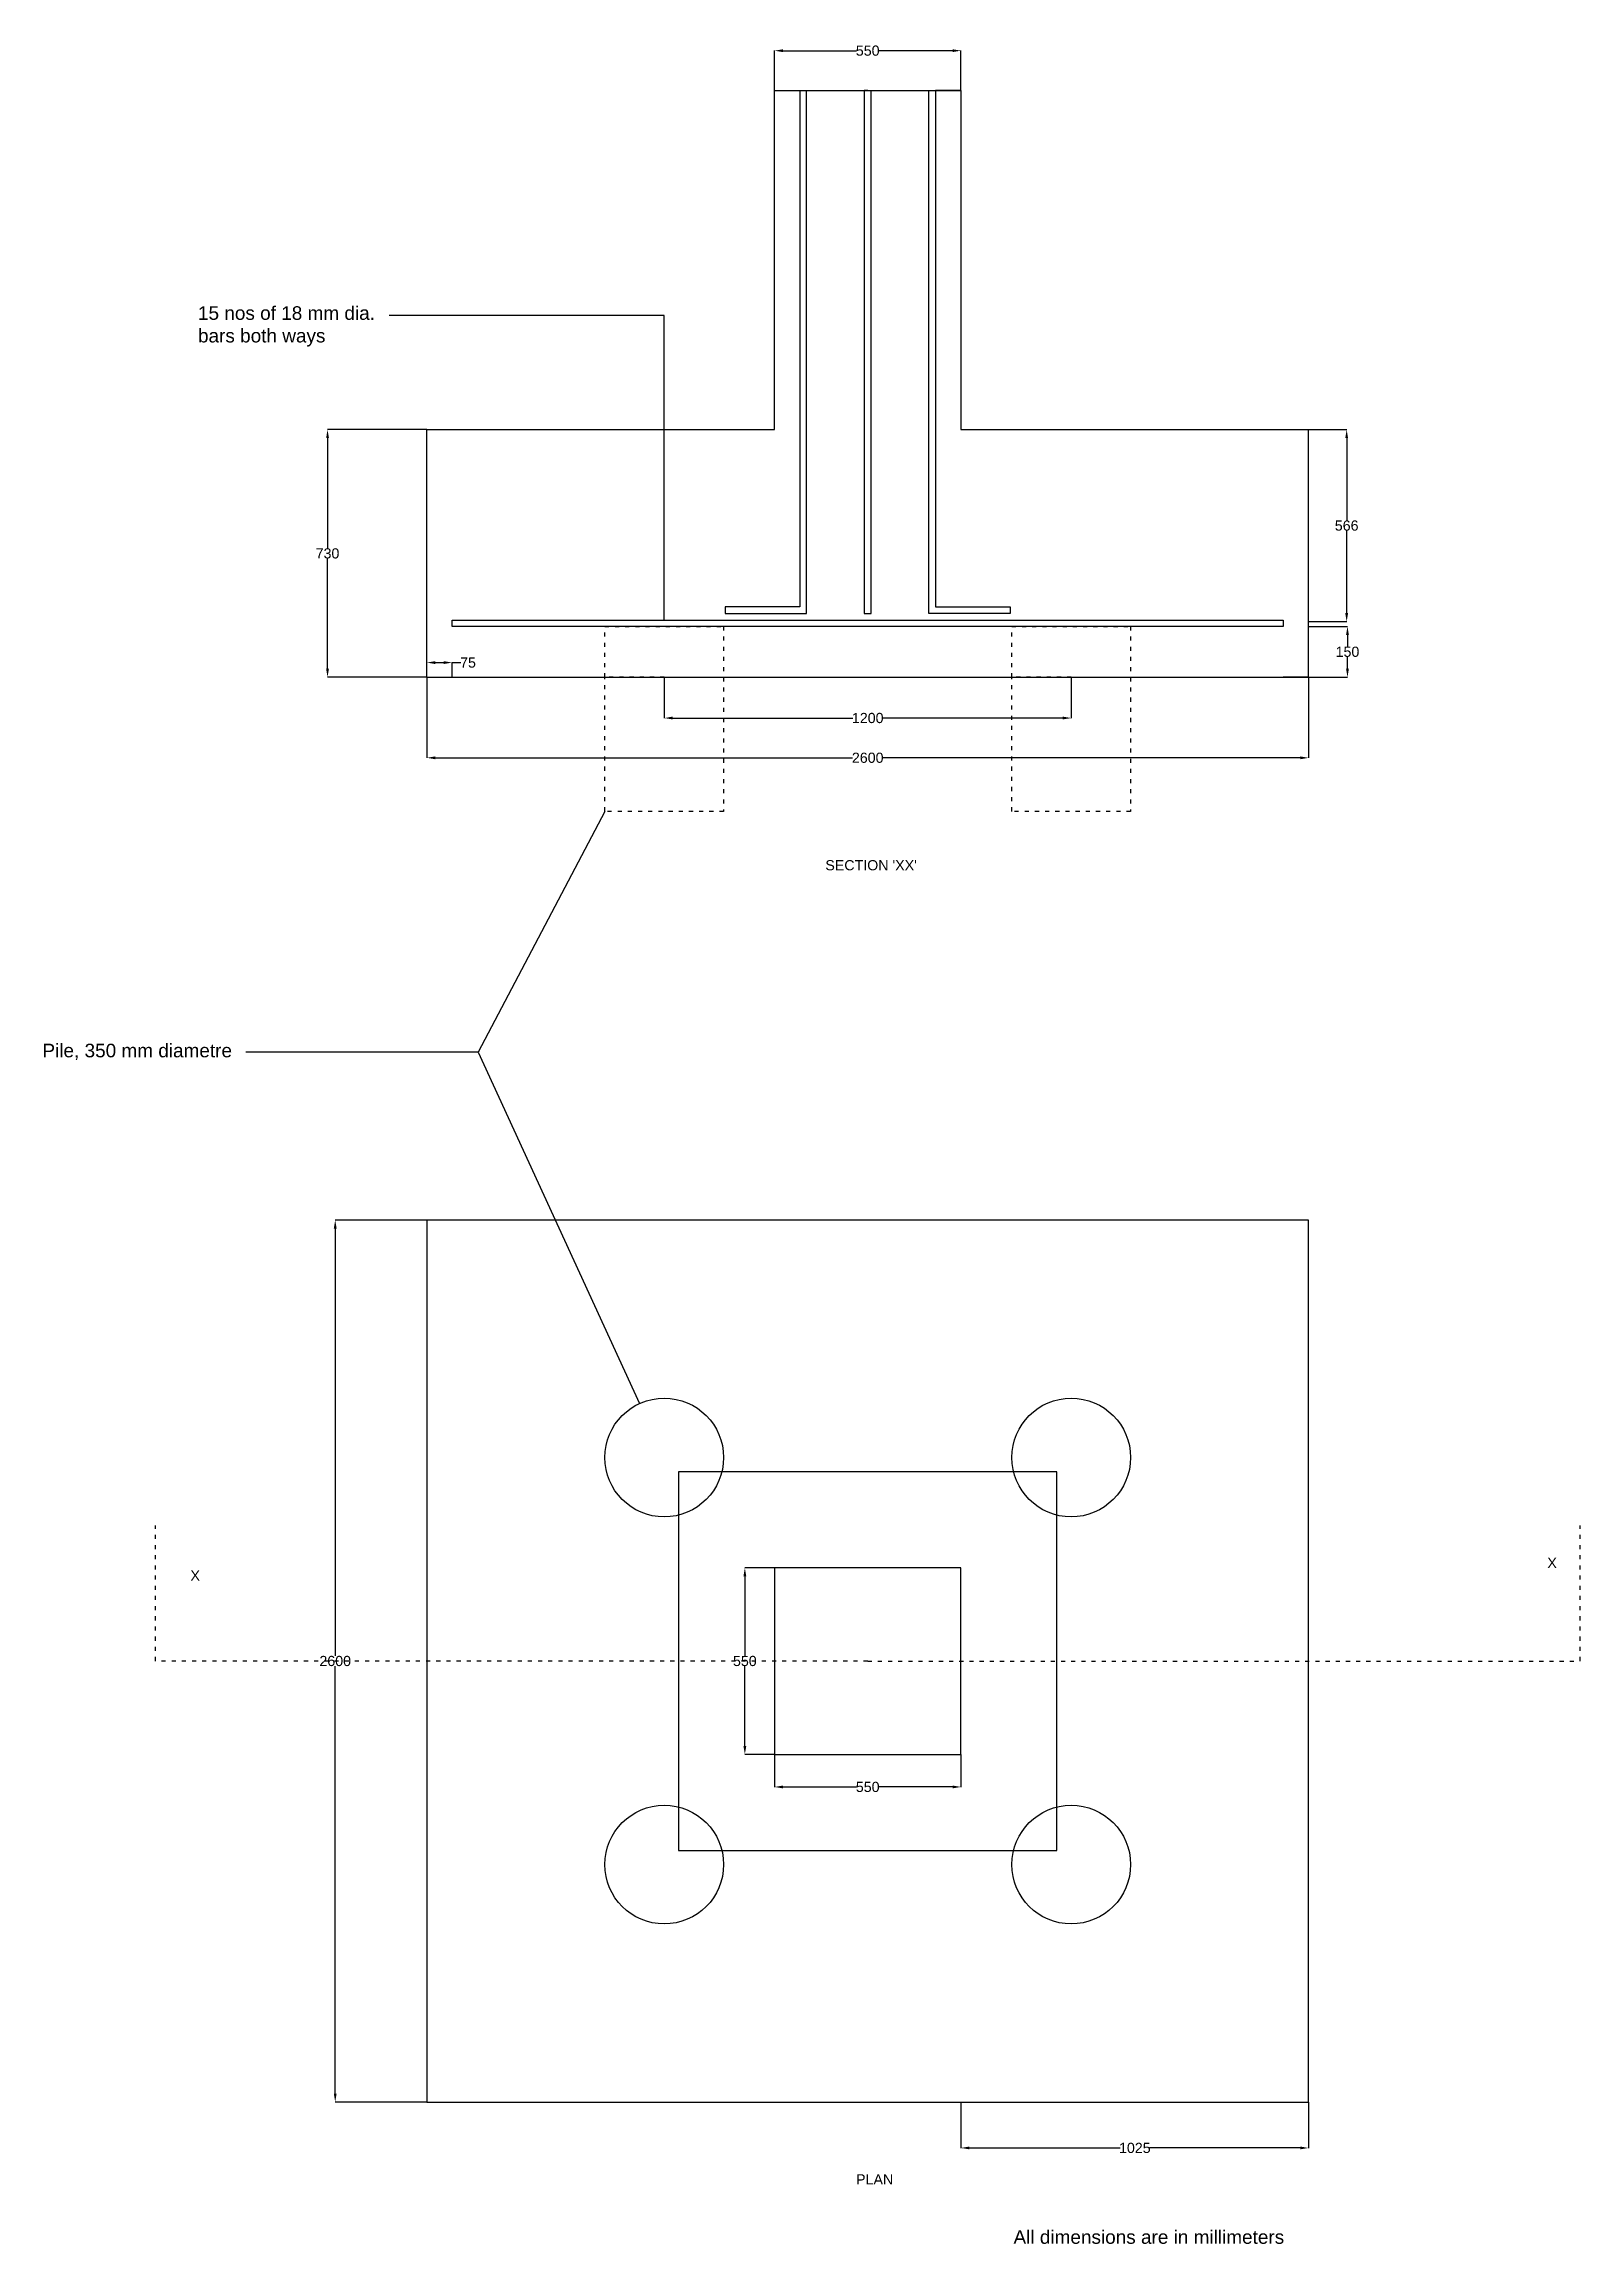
# Model space of a CAD drawing. Header units: millimetres. Extents: x -1128 to 3400, y -418 to 6067.
import ezdxf

# ---------------------------------------------------------------- set-up
doc = ezdxf.new("R2010")
doc.units = ezdxf.units.MM
doc.header["$MEASUREMENT"] = 0
doc.linetypes.add('ACAD_ISO03W100', pattern=[30, 12, -18])
doc.styles.get("Standard").update_dxf_attribs({"font": 'arial.ttf'})
doc.dimstyles.get("Standard").update_dxf_attribs({"dimtxt": 30, "dimasz": 25, "dimexe": 0.18, "dimexo": 0.0625, "dimgap": 0.09, "dimtad": 0, "dimtih": 1, "dimtoh": 1, "dimdec": 0, "dimzin": 0, "dimdsep": 46, "dimtxsty": 'Standard', "dimcen": 0.09, "dimadec": 0, "dimazin": 0, "dimtfac": 1, "dimtdec": 0, "dimtofl": 0, "dimtmove": 0, "dimatfit": 3, "dimfxl": 1, "dimtolj": 1, "dimtzin": 0, "dimarcsym": 0})

# ---------------------------------------------------------------- blocks, each defined once
blk = doc.blocks.new('*D1')
at = {"color": 0, "lineweight": -2, "transparency": 16777216}
for p, q in [((1025, 5930.1), (1025, 6047.3)), ((1050, 6047.1), (1266.8, 6047.1)), ((1550, 6047.1), (1333.2, 6047.1)), ((1575, 5930.1), (1575, 6047.3))]:
    blk.add_line(p, q, dxfattribs=at)
at = {"color": 0, "transparency": 16777216}
for points in [[(1050, 6051.3), (1050, 6043), (1025, 6047.1)], [(1550, 6051.3), (1550, 6043), (1575, 6047.1)]]:
    blk.add_solid(points, dxfattribs=at)
at = {"layer": 'Defpoints', "color": 0, "transparency": 16777216}
for p in [(1575, 6047.1), (1025, 5930), (1575, 5930)]:
    blk.add_point(p, dxfattribs=at)
at = {"color": 0, "transparency": 16777216, "insert": (1300, 6047.1), "char_height": 30, "attachment_point": 5}
blk.add_mtext('\\A1;550', dxfattribs=at)
blk = doc.blocks.new('*D2')
at = {"color": 0, "lineweight": -2, "transparency": 16777216}
for p, q in [((-0.1, 4930), (-292.7, 4930)), ((-292.6, 4905), (-292.6, 4580.4)), ((-292.6, 4225), (-292.6, 4549.6)), ((-0.1, 4200), (-292.7, 4200))]:
    blk.add_line(p, q, dxfattribs=at)
at = {"color": 0, "transparency": 16777216}
for points in [[(-296.7, 4905), (-288.4, 4905), (-292.6, 4930)], [(-296.7, 4225), (-288.4, 4225), (-292.6, 4200)]]:
    blk.add_solid(points, dxfattribs=at)
at = {"layer": 'Defpoints', "color": 0, "transparency": 16777216}
for p in [(-292.6, 4930), (0, 4930), (0, 4200)]:
    blk.add_point(p, dxfattribs=at)
at = {"color": 0, "transparency": 16777216, "insert": (-292.6, 4565), "char_height": 30, "attachment_point": 5}
blk.add_mtext('\\A1;730', dxfattribs=at)
blk = doc.blocks.new('*D3')
at = {"color": 0, "lineweight": -2, "transparency": 16777216}
for p, q in [((2600.1, 4350), (2714.7, 4350)), ((2714.5, 4325), (2714.5, 4290.4)), ((2714.5, 4225), (2714.5, 4259.6)), ((2600.1, 4200), (2714.7, 4200))]:
    blk.add_line(p, q, dxfattribs=at)
at = {"color": 0, "transparency": 16777216}
for points in [[(2710.3, 4325), (2718.6, 4325), (2714.5, 4350)], [(2710.3, 4225), (2718.6, 4225), (2714.5, 4200)]]:
    blk.add_solid(points, dxfattribs=at)
at = {"layer": 'Defpoints', "color": 0, "transparency": 16777216}
for p in [(2600, 4350), (2714.5, 4350), (2600, 4200)]:
    blk.add_point(p, dxfattribs=at)
at = {"color": 0, "transparency": 16777216, "insert": (2714.5, 4275), "char_height": 30, "attachment_point": 5}
blk.add_mtext('\\A1;150', dxfattribs=at)
blk = doc.blocks.new('*D4')
at = {"color": 0, "lineweight": -2, "transparency": 16777216}
for p, q in [((2600.1, 4930), (2712.3, 4930)), ((2712.1, 4905), (2712.1, 4662.5)), ((2712.1, 4389.1), (2712.1, 4631.7)), ((2600.1, 4364.1), (2712.3, 4364.1))]:
    blk.add_line(p, q, dxfattribs=at)
at = {"color": 0, "transparency": 16777216}
for points in [[(2707.9, 4905), (2716.3, 4905), (2712.1, 4930)], [(2707.9, 4389.1), (2716.3, 4389.1), (2712.1, 4364.1)]]:
    blk.add_solid(points, dxfattribs=at)
at = {"layer": 'Defpoints', "color": 0, "transparency": 16777216}
for p in [(2600, 4930), (2600, 4364.1), (2712.1, 4364.1)]:
    blk.add_point(p, dxfattribs=at)
at = {"color": 0, "transparency": 16777216, "insert": (2712.1, 4647.1), "char_height": 30, "attachment_point": 5}
blk.add_mtext('\\A1;566', dxfattribs=at)
blk = doc.blocks.new('*D5')
at = {"color": 0, "lineweight": -2, "transparency": 16777216}
for p, q in [((700, 4199.9), (700, 4079.7)), ((1900, 4199.9), (1900, 4079.7)), ((725, 4079.8), (1256.6, 4079.8)), ((1875, 4079.8), (1343.4, 4079.8))]:
    blk.add_line(p, q, dxfattribs=at)
at = {"color": 0, "transparency": 16777216}
for points in [[(725, 4084), (725, 4075.7), (700, 4079.8)], [(1875, 4084), (1875, 4075.7), (1900, 4079.8)]]:
    blk.add_solid(points, dxfattribs=at)
at = {"layer": 'Defpoints', "color": 0, "transparency": 16777216}
for p in [(700, 4200), (1900, 4200), (1900, 4079.8)]:
    blk.add_point(p, dxfattribs=at)
at = {"color": 0, "transparency": 16777216, "insert": (1300, 4079.8), "char_height": 30, "attachment_point": 5}
blk.add_mtext('\\A1;1200', dxfattribs=at)
blk = doc.blocks.new('*D6')
at = {"color": 0, "lineweight": -2, "transparency": 16777216}
for p, q in [((0, 4199.9), (0, 3962.4)), ((2600, 4199.9), (2600, 3962.4)), ((25, 3962.6), (1254.9, 3962.6)), ((2575, 3962.6), (1345.1, 3962.6))]:
    blk.add_line(p, q, dxfattribs=at)
at = {"color": 0, "transparency": 16777216}
for points in [[(25, 3966.8), (25, 3958.4), (0, 3962.6)], [(2575, 3966.8), (2575, 3958.4), (2600, 3962.6)]]:
    blk.add_solid(points, dxfattribs=at)
at = {"layer": 'Defpoints', "color": 0, "transparency": 16777216}
for p in [(0, 4200), (2600, 4200), (2600, 3962.6)]:
    blk.add_point(p, dxfattribs=at)
at = {"color": 0, "transparency": 16777216, "insert": (1300, 3962.6), "char_height": 30, "attachment_point": 5}
blk.add_mtext('\\A1;2600', dxfattribs=at)
blk = doc.blocks.new('*D7')
at = {"color": 0, "lineweight": -2, "transparency": 16777216}
for p, q in [((0, 4200.1), (0, 4243.4)), ((25, 4243.3), (50, 4243.3)), ((75, 4200.1), (75, 4243.4)), ((75, 4243.3), (100, 4243.3))]:
    blk.add_line(p, q, dxfattribs=at)
at = {"color": 0, "transparency": 16777216}
for points in [[(25, 4247.4), (25, 4239.1), (0, 4243.3)], [(50, 4247.4), (50, 4239.1), (75, 4243.3)]]:
    blk.add_solid(points, dxfattribs=at)
at = {"layer": 'Defpoints', "color": 0, "transparency": 16777216}
for p in [(75, 4243.3), (0, 4200), (75, 4200)]:
    blk.add_point(p, dxfattribs=at)
at = {"color": 0, "transparency": 16777216, "insert": (121.6, 4243.3), "char_height": 30, "attachment_point": 5}
blk.add_mtext('\\A1;75', dxfattribs=at)
blk = doc.blocks.new('*D8')
at = {"color": 0, "lineweight": -2, "transparency": 16777216}
for p, q in [((1575, -0.1), (1575, -135.6)), ((2600, -0.1), (2600, -135.6)), ((1600, -135.4), (2043.9, -135.4)), ((2575, -135.4), (2131.1, -135.4))]:
    blk.add_line(p, q, dxfattribs=at)
at = {"color": 0, "transparency": 16777216}
for points in [[(1600, -131.2), (1600, -139.5), (1575, -135.4)], [(2575, -131.2), (2575, -139.5), (2600, -135.4)]]:
    blk.add_solid(points, dxfattribs=at)
at = {"layer": 'Defpoints', "color": 0, "transparency": 16777216}
for p in [(1575, 0), (2600, 0), (1575, -135.4)]:
    blk.add_point(p, dxfattribs=at)
at = {"color": 0, "transparency": 16777216, "insert": (2087.5, -135.4), "char_height": 30, "attachment_point": 5}
blk.add_mtext('\\A1;1025', dxfattribs=at)
blk = doc.blocks.new('*D9')
at = {"color": 0, "lineweight": -2, "transparency": 16777216}
for p, q in [((-0.1, 2600), (-270.1, 2600)), ((-269.9, 2575), (-269.9, 1315.4)), ((-269.9, 25), (-269.9, 1284.6)), ((-0.1, 0), (-270.1, 0))]:
    blk.add_line(p, q, dxfattribs=at)
at = {"color": 0, "transparency": 16777216}
for points in [[(-274.1, 2575), (-265.7, 2575), (-269.9, 2600)], [(-274.1, 25), (-265.7, 25), (-269.9, 0)]]:
    blk.add_solid(points, dxfattribs=at)
at = {"layer": 'Defpoints', "color": 0, "transparency": 16777216}
for p in [(-269.9, 2600), (0, 2600), (0, 0)]:
    blk.add_point(p, dxfattribs=at)
at = {"color": 0, "transparency": 16777216, "insert": (-269.9, 1300), "char_height": 30, "attachment_point": 5}
blk.add_mtext('\\A1;2600', dxfattribs=at)
blk = doc.blocks.new('*D10')
at = {"color": 0, "lineweight": -2, "transparency": 16777216}
for p, q in [((1024.9, 1575), (937.6, 1575)), ((937.8, 1550), (937.8, 1315.4)), ((937.8, 1050), (937.8, 1284.6)), ((1024.9, 1025), (937.6, 1025))]:
    blk.add_line(p, q, dxfattribs=at)
at = {"color": 0, "transparency": 16777216}
for points in [[(933.6, 1550), (942, 1550), (937.8, 1575)], [(933.6, 1050), (942, 1050), (937.8, 1025)]]:
    blk.add_solid(points, dxfattribs=at)
at = {"layer": 'Defpoints', "color": 0, "transparency": 16777216}
for p in [(937.8, 1575), (1025, 1575), (1025, 1025)]:
    blk.add_point(p, dxfattribs=at)
at = {"color": 0, "transparency": 16777216, "insert": (937.8, 1300), "char_height": 30, "attachment_point": 5}
blk.add_mtext('\\A1;550', dxfattribs=at)
blk = doc.blocks.new('*D11')
at = {"color": 0, "lineweight": -2, "transparency": 16777216}
for p, q in [((1025, 1024.9), (1025, 928.6)), ((1575, 1024.9), (1575, 928.6)), ((1050, 928.8), (1266.8, 928.8)), ((1550, 928.8), (1333.2, 928.8))]:
    blk.add_line(p, q, dxfattribs=at)
at = {"color": 0, "transparency": 16777216}
for points in [[(1050, 933), (1050, 924.7), (1025, 928.8)], [(1550, 933), (1550, 924.7), (1575, 928.8)]]:
    blk.add_solid(points, dxfattribs=at)
at = {"layer": 'Defpoints', "color": 0, "transparency": 16777216}
for p in [(1025, 1025), (1575, 1025), (1575, 928.8)]:
    blk.add_point(p, dxfattribs=at)
at = {"color": 0, "transparency": 16777216, "insert": (1300, 928.8), "char_height": 30, "attachment_point": 5}
blk.add_mtext('\\A1;550', dxfattribs=at)

msp = doc.modelspace()

# ---------------------------------------------------------------- linework, layer by layer
for p, q in [((1025, 4930), (1025, 5930)), ((1025, 5930), (1575, 5930)), ((1025, 5930), (1100, 5930)), ((1100, 5930), (1100, 4408)), ((1120, 4388), (1120, 5930)), ((1300, 5930), (1290, 5930)), ((1290, 5930), (1290, 4388)), ((1310, 4388), (1310, 5930)), ((1480, 4388), (1480, 5930)), ((1575, 5930), (1500, 5930)), ((1500, 5930), (1500, 4408)), ((1575, 5930), (1575, 4930)), ((700, 5266.2), (-111.1, 5266.2)), ((700, 4368), (700, 5266.2)), ((0, 4200), (0, 4930)), ((0, 4930), (1025, 4930)), ((1575, 4930), (2600, 4930)), ((2600, 4200), (2600, 4930)), ((75, 4350), (75, 4368)), ((75, 4368), (2525, 4368)), ((2525, 4350), (75, 4350)), ((1100, 4408), (880, 4408)), ((880, 4408), (880, 4388)), ((880, 4388), (1120, 4388)), ((1290, 4388), (1310, 4388)), ((1720, 4388), (1480, 4388)), ((1500, 4408), (1720, 4408)), ((1720, 4408), (1720, 4388)), ((2525, 4368), (2525, 4350)), ((0, 4200), (2600, 4200)), ((2600, 4200), (2525, 4200)), ((525, 3804.7), (151.1, 3094.6)), ((151.1, 3094.6), (-533.7, 3094.6)), ((151.1, 3094.6), (626.9, 2059)), ((0, 2600), (0, 1900)), ((2600, 2600), (1900, 2600)), ((2600, 0), (2600, 700))]:
    msp.add_line(p, q)
at = {"linetype": 'ACAD_ISO03W100'}
for p, q in [((525, 4200), (525, 4350)), ((525, 4350), (875, 4350)), ((875, 4350), (875, 3804.7)), ((1725, 4200), (1725, 4350)), ((1725, 4350), (2075, 4350)), ((2075, 4350), (2075, 3804.7)), ((700, 4200), (525, 4200)), ((525, 3804.7), (525, 4200)), ((1900, 4200), (1725, 4200)), ((1725, 3804.7), (1725, 4200)), ((875, 3804.7), (525, 3804.7)), ((2075, 3804.7), (1725, 3804.7)), ((-800, 1300), (-800, 1700)), ((3400, 1300), (3400, 1700)), ((1300, 1300), (-800, 1300)), ((1300, 1300), (3400, 1300))]:
    msp.add_line(p, q, dxfattribs=at)
for points in [[(0, 0), (2600, 0), (2600, 2600), (0, 2600)], [(742, 742), (1858, 742), (1858, 1858), (742, 1858)], [(1025, 1025), (1575, 1025), (1575, 1575), (1025, 1575)]]:
    msp.add_lwpolyline(points, close=True)
for centre in [(700, 1900), (1900, 1900), (700, 700), (1900, 700)]:
    msp.add_circle(centre, 175)

# ---------------------------------------------------------------- texts
at = {"attachment_point": 1}
for s, width, gutter_width, insert, char_height in [('15 nos of 18 mm dia. bars both ways', 587.103, 200, (-674.5, 5293.7), 40), ("SECTION 'XX'", 607.639, 150, (1175.1, 3661), 30), ('Pile, 350 mm diametre', 587.946, 200, (-1133.1, 3119.7), 40), ('X', 273.791, 150, (-696.7, 1567), 30), ('X', 242.918, 150, (3303.7, 1604.3), 30), ('PLAN', 758.429, 150, (1265.8, -213), 30), ('All dimensions are in millimeters', 1722.876, 200, (1729.9, -377.9), 40)]:
    msp.add_mtext_dynamic_manual_height_columns(s, width=width, gutter_width=gutter_width, heights=[0], dxfattribs=dict(at, insert=insert, char_height=char_height))

# ---------------------------------------------------------------- dimensions: what is measured, and where the dimension line sits
for base, p1, p2, picture, middle in [((1575, 6047.1), (1025, 5930), (1575, 5930), '*D1', (1300, 6047.1)), ((75, 4243.3), (0, 4200), (75, 4200), '*D7', (121.6, 4243.3)), ((2600, 3962.6), (0, 4200), (2600, 4200), '*D6', (1300, 3962.6)), ((1900, 4079.8), (700, 4200), (1900, 4200), '*D5', (1300, 4079.8)), ((1575, 928.8), (1025, 1025), (1575, 1025), '*D11', (1300, 928.8)), ((1575, -135.4), (2600, 0), (1575, 0), '*D8', (2087.5, -135.4))]:
    dim = msp.add_linear_dim(base=base, p1=p1, p2=p2, dimstyle='Standard')
    dim.commit()
    dim.dimension.update_dxf_attribs({"geometry": picture, "text_midpoint": middle})
for base, p1, p2, picture, middle in [((-292.6, 4930), (0, 4200), (0, 4930), '*D2', (-292.6, 4565)), ((2712.1, 4364.1), (2600, 4930), (2600, 4364.1), '*D4', (2712.1, 4647.1)), ((2714.5, 4350), (2600, 4200), (2600, 4350), '*D3', (2714.5, 4275)), ((-269.9, 2600), (0, 0), (0, 2600), '*D9', (-269.9, 1300)), ((937.8, 1575), (1025, 1025), (1025, 1575), '*D10', (937.8, 1300))]:
    dim = msp.add_linear_dim(base=base, p1=p1, p2=p2, angle=90, dimstyle='Standard')
    dim.commit()
    dim.dimension.update_dxf_attribs({"geometry": picture, "text_midpoint": middle})

doc.saveas('drawing.dxf')
